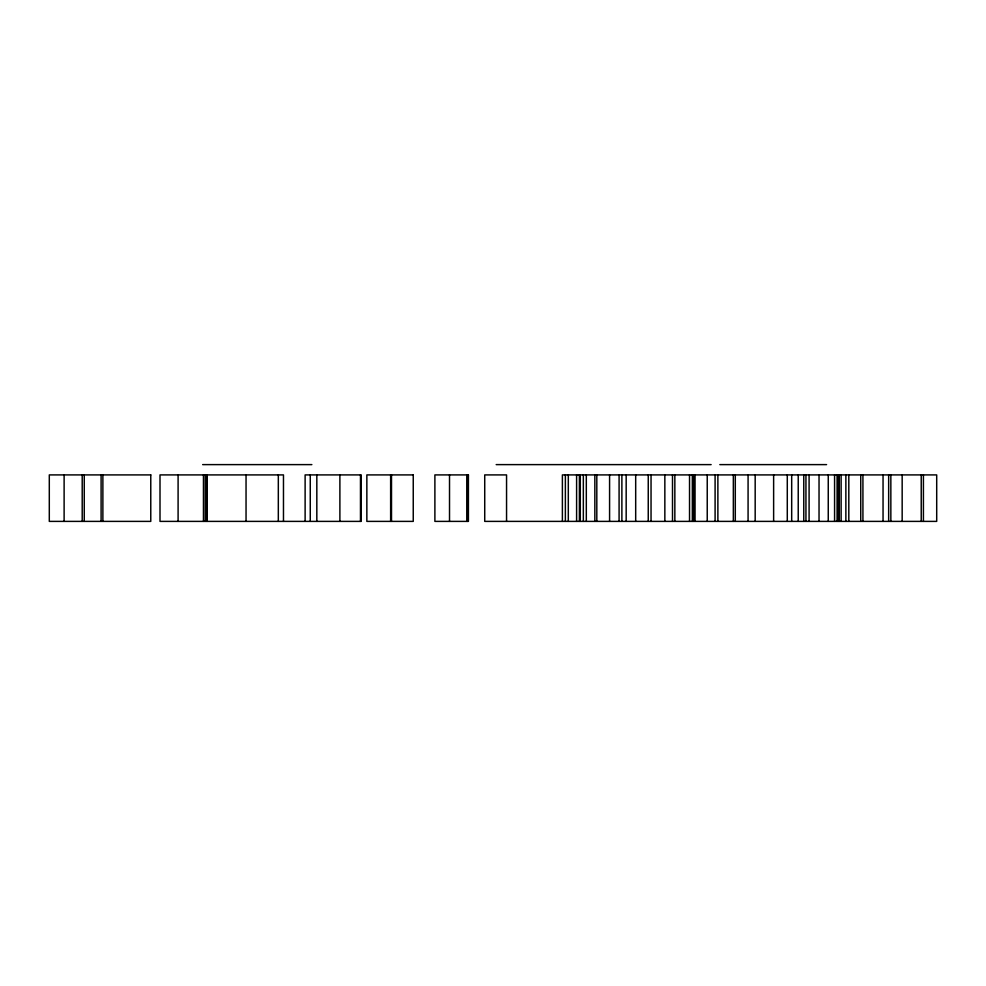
<?xml version="1.0" encoding="UTF-8"?>
<svg xmlns="http://www.w3.org/2000/svg" width="986" height="986" viewBox="0 0 986 986"><rect width="100%" height="100%" fill="white"/><g stroke="black" fill="none" stroke-linecap="round" stroke-linejoin="round"><path stroke-width="1.48" d="M202.66 464.616L311.859 464.616M496.18 464.616L711.128 464.616M719.817 464.616L826.576 464.616M923.414 474.907L923.414 521.384M921.232 474.907L921.232 521.384M902.165 474.907L902.165 521.384M890.851 474.907L890.851 521.384M888.657 474.907L888.657 521.384M883.049 474.907L883.049 521.384M862.923 474.907L862.923 521.384M860.741 474.907L860.741 521.384M848.81 474.907L848.81 521.384M845.865 474.907L845.865 521.384M841.12 474.907L841.12 521.384M839.259 474.907L839.259 521.384M838.926 474.907L838.926 521.384M838.162 474.907L838.162 521.384M837.089 474.907L837.089 521.384M834.575 474.907L834.575 521.384M828.252 474.907L828.252 521.384M819.033 474.907L819.033 521.384M809.087 474.907L809.087 521.384M805.944 474.907L805.944 521.384M803.763 474.907L803.763 521.384M798.229 474.907L798.229 521.384M791.684 474.907L791.684 521.384M787.284 474.907L787.284 521.384M773.628 474.907L773.628 521.384M755.177 474.907L755.177 521.384M748.078 474.907L748.078 521.384M735.297 474.907L735.297 521.384M733.337 474.907L733.337 521.384M717.882 474.907L717.882 521.384M715.096 474.907L715.096 521.384M707.233 474.907L707.233 521.384M695.044 474.907L695.044 521.384M693.787 474.907L693.787 521.384M692.332 474.907L692.332 521.384M689.534 474.907L689.534 521.384M674.843 474.907L674.843 521.384M672.501 474.907L672.501 521.384M664.847 474.907L664.847 521.384M651.043 474.907L651.043 521.384M648.246 474.907L648.246 521.384M635.687 474.907L635.687 521.384M626.172 474.907L626.172 521.384M621.883 474.907L621.883 521.384M619.085 474.907L619.085 521.384M609.582 474.907L609.582 521.384M596.813 474.907L596.813 521.384M594.841 474.907L594.841 521.384M586.313 474.907L586.313 521.384M583.342 474.907L583.342 521.384M580.298 474.907L580.298 521.384M579.398 474.907L579.398 521.384M576.6 474.907L576.6 521.384M568.306 474.907L568.306 521.384M565.372 474.907L565.372 521.384M562.39 521.384L562.39 474.907L936.7 474.907L936.7 521.384L484.73 521.384L484.73 474.907L506.557 474.907L506.557 521.384M467.438 474.907L467.438 521.384M467.081 474.907L467.081 521.384M449.517 474.907L449.517 521.384M391.504 474.907L391.504 521.384M390.629 474.907L390.629 521.384M360.469 474.907L360.469 521.384M339.887 474.907L339.887 521.384M316.826 474.907L316.826 521.384M310.257 474.907L310.257 521.384M305.118 521.384L305.118 474.907L361.172 474.907L361.172 521.384L160.003 521.384L160.003 474.907L283.475 474.907L283.475 521.384M278.323 474.907L278.323 521.384M246.044 474.907L246.044 521.384M207.011 474.907L207.011 521.384M206.838 474.907L206.838 521.384M205.236 474.907L205.236 521.384M203.461 474.907L203.461 521.384M178.096 474.907L178.096 521.384M102.877 474.907L102.877 521.384M101.102 474.907L101.102 521.384M84.254 474.907L84.254 521.384M82.208 474.907L82.208 521.384M64.115 474.907L64.115 521.384M150.772 474.907L49.3 474.907L49.3 521.384L150.772 521.384L150.772 474.907M413.245 474.907L366.854 474.907L366.854 521.384L413.245 521.384L413.245 474.907M468.412 474.907L434.888 474.907L434.888 521.384L468.412 521.384L468.412 474.907"/></g></svg>
